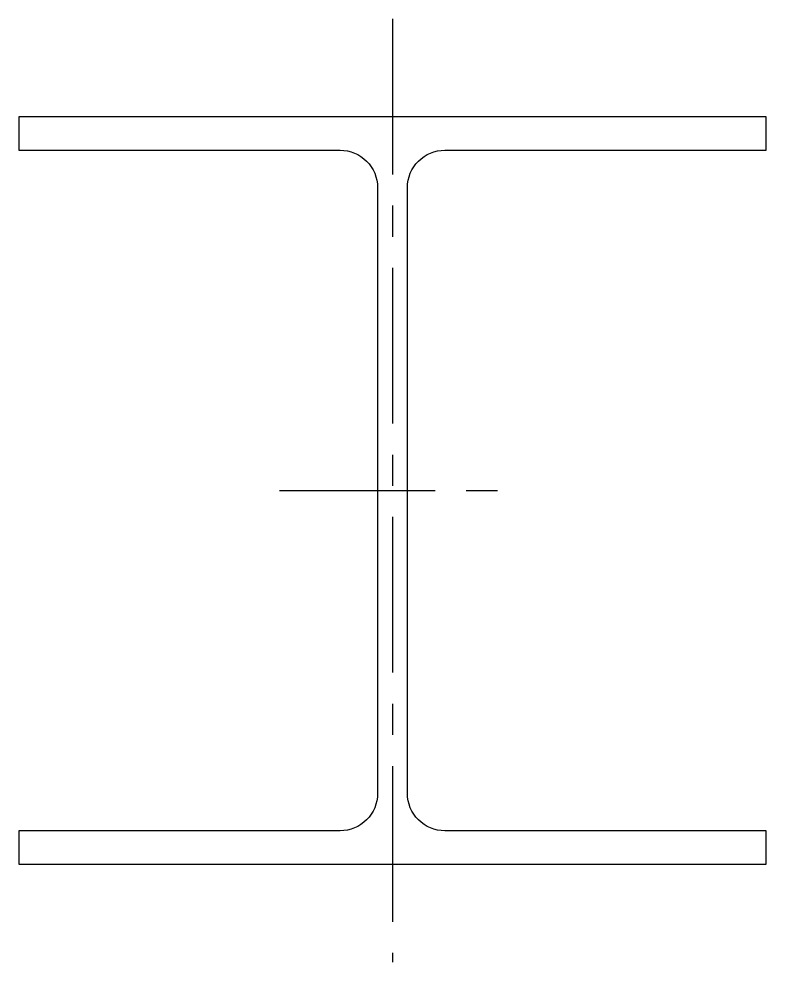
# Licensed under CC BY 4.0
# Model space of a CAD drawing. Header units: millimetres. Extents: x -76 to 76, y -20 to 172.
import ezdxf

# ---------------------------------------------------------------- set-up
doc = ezdxf.new("R2010")
doc.units = ezdxf.units.MM
doc.linetypes.add('CENTER', pattern=[50.8, 31.75, -6.35, 6.35, -6.35])
doc.layers.add('S-NEUTRAL-AXIS', color=1, linetype='CENTER')

# ---------------------------------------------------------------- blocks, each defined once
blk = doc.blocks.new('*U2')
at = {"color": 0, "linetype": 'ByBlock'}
blk.add_lwpolyline([(-76.2, 145.6), (-10.65, 145.6, -0.414214), (-3.05, 138), (-3.05, 14.4, -0.414214), (-10.65, 6.8), (-76.2, 6.8), (-76.2, 0), (76.2, 0), (76.2, 6.8), (10.65, 6.8, -0.414214), (3.05, 14.4), (3.05, 138, -0.414214), (10.65, 145.6), (76.2, 145.6), (76.2, 152.4), (-76.2, 152.4)], format="xyb", close=True, dxfattribs=at)
at = {"layer": 'S-NEUTRAL-AXIS'}
for p, q in [((0, 172.4), (0, -20)), ((-23.05, 76.2), (23.05, 76.2))]:
    blk.add_line(p, q, dxfattribs=at)

msp = doc.modelspace()

# ---------------------------------------------------------------- block references
at = {"color": 3}
msp.add_blockref('*U2', (0, 0), dxfattribs=at)

doc.saveas('drawing.dxf')
